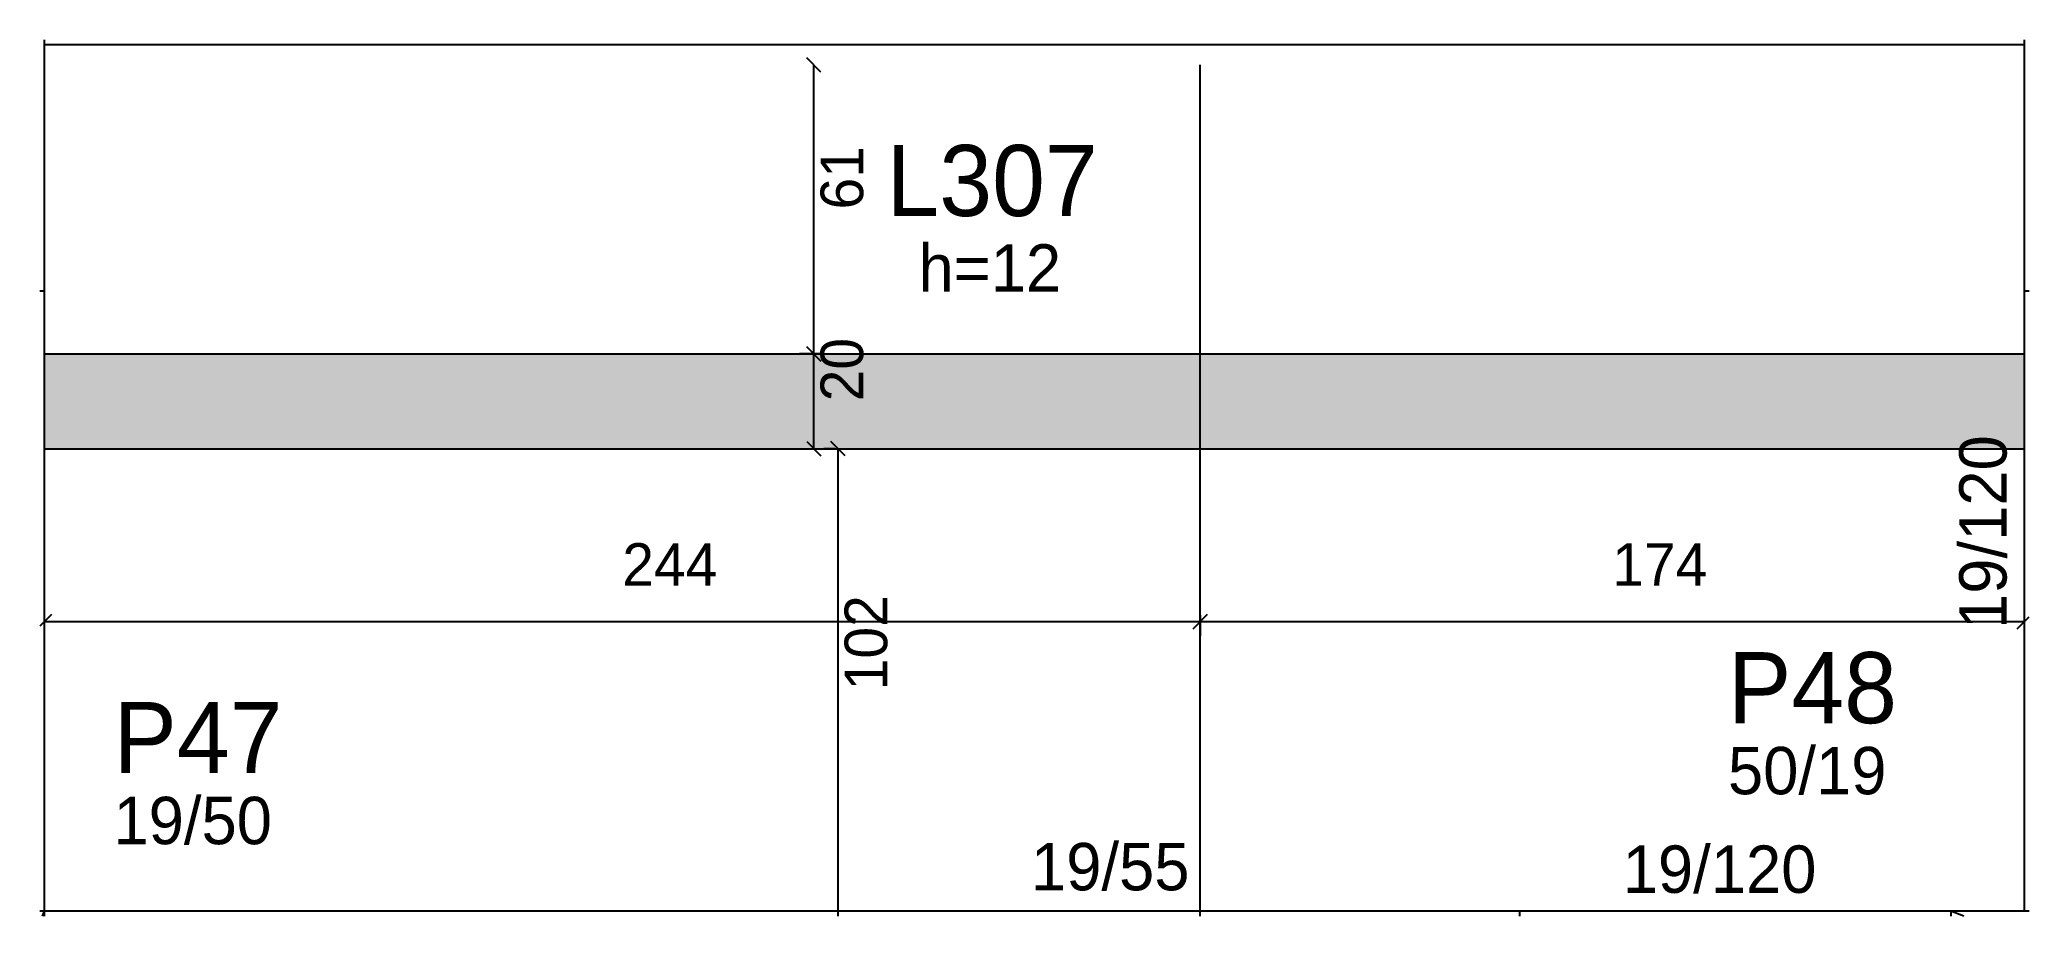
# Model space of a CAD drawing. Header units: metres. Extents: x 5351 to 5771, y 2610 to 2795.
import ezdxf

# ---------------------------------------------------------------- set-up
doc = ezdxf.new("R2010")
doc.units = ezdxf.units.M
for name, color, linetype in [('1', 7, 'Continuous'), ('3', 7, 'Continuous'), ('4', 7, 'Continuous'), ('7', 7, 'Continuous'), ('Hachura', 7, 'Continuous'), ('Painéis', 7, 'Continuous')]:
    doc.layers.add(name, color=color, linetype=linetype)

msp = doc.modelspace()

# ---------------------------------------------------------------- hatches: boundary and pattern name
at = {"layer": 'Hachura'}
h = msp.add_hatch(color=7, dxfattribs=at)
h.dxf.hatch_style = 1
h.paths.add_polyline_path([(5352.07, 2708.58), (5770.07, 2708.58), (5770.07, 2728.58), (5352.07, 2728.58), (5352.07, 2708.58)])

# ---------------------------------------------------------------- linework, layer by layer
at = {"layer": '1', "color": 1, "lineweight": 25}
for p, q in [((5351.67, 2609.9), (5352.07, 2610.94)), ((5757.3, 2609.9), (5754.57, 2610.94))]:
    msp.add_line(p, q, dxfattribs=at)
at = {"layer": '3', "color": 3, "lineweight": 25}
for p, q in [((5352.07, 2793.94), (5770.07, 2793.94)), ((5663.57, 2609.9), (5663.57, 2610.94))]:
    msp.add_line(p, q, dxfattribs=at)
for points in [[(5352.07, 2610.94), (5352.07, 2741.94)], [(5770.07, 2741.94), (5770.07, 2610.94)], [(5770.07, 2610.94), (5352.07, 2610.94)]]:
    msp.add_lwpolyline(points, dxfattribs=at)
at = {"layer": '7', "color": 7, "lineweight": 25}
for points in [[(5352.07, 2741.94), (5352.07, 2794.9)], [(5770.07, 2794.9), (5770.07, 2741.94)], [(5351.1, 2741.94), (5352.07, 2741.94)], [(5770.07, 2741.94), (5771.1, 2741.94)], [(5352.07, 2610.94), (5351.1, 2610.94)], [(5352.07, 2609.9), (5352.07, 2610.94)], [(5771.1, 2610.94), (5754.57, 2610.94)], [(5754.57, 2610.94), (5754.57, 2609.9)]]:
    msp.add_lwpolyline(points, dxfattribs=at)
at = {"layer": 'Painéis', "color": 0, "lineweight": 25}
for p, q in [((5516.02, 2788.08), (5513.02, 2791.08)), ((5516.02, 2727.08), (5513.02, 2730.08)), ((5513.02, 2730.08), (5516.02, 2727.08)), ((5513.02, 2710.08), (5516.02, 2707.08)), ((5521.1, 2707.08), (5518.1, 2710.08)), ((5353.57, 2673.58), (5351.1, 2671.11)), ((5594.57, 2670.58), (5597.57, 2673.58)), ((5597.57, 2673.58), (5594.57, 2670.58)), ((5768.57, 2670.58), (5771.1, 2673.11))]:
    msp.add_line(p, q, dxfattribs=at)
at = {"layer": 'Painéis', "color": 4, "lineweight": 25}
for p, q in [((5514.52, 2728.58), (5514.52, 2789.58)), ((5516.53, 2728.58), (5511.52, 2728.58)), ((5514.52, 2708.58), (5514.52, 2728.58)), ((5518.98, 2708.58), (5516.6, 2708.58)), ((5519.6, 2708.58), (5519.6, 2609.9)), ((5352.07, 2672.08), (5596.07, 2672.08)), ((5596.07, 2673.44), (5596.07, 2669.08)), ((5596.07, 2672.08), (5770.07, 2672.08))]:
    msp.add_line(p, q, dxfattribs=at)
at = {"layer": 'Painéis', "color": 200, "lineweight": 25}
for p, q in [((5596.07, 2609.9), (5596.07, 2789.58)), ((5352.07, 2728.58), (5770.07, 2728.58)), ((5352.07, 2708.58), (5770.07, 2708.58))]:
    msp.add_line(p, q, dxfattribs=at)

# ---------------------------------------------------------------- texts
at = {"layer": '3', "color": 3, "lineweight": 25}
for s, p in [('h=12', (5536.61, 2741.74)), ('50/19', (5707.5, 2635.64)), ('19/50', (5366.65, 2625.1)), ('19/55', (5560.36, 2615.36)), ('19/120', (5685.28, 2614.83))]:
    msp.add_text(s, height=10, dxfattribs=at).set_placement(p)
msp.add_text('19/120', height=10, rotation=90, dxfattribs=at).set_placement((5766.32, 2670.53))
at = {"layer": '4', "color": 4, "lineweight": 25}
for s, p in [('L307', (5529.84, 2757.7)), ('P48', (5707.5, 2650.64)), ('P47', (5366.65, 2640.1))]:
    msp.add_text(s, height=15, dxfattribs=at).set_placement(p)
at = {"layer": 'Painéis', "color": 240, "lineweight": 25}
for s, p in [('61', (5524.93, 2759.08)), ('20', (5524.93, 2718.58)), ('102', (5530.01, 2657.58))]:
    msp.add_text(s, height=9, rotation=90, dxfattribs=at).set_placement(p)
for s, p in [('244', (5474.07, 2679.64)), ('174', (5683.07, 2679.64))]:
    msp.add_text(s, height=9, dxfattribs=at).set_placement(p)

doc.saveas('drawing.dxf')
